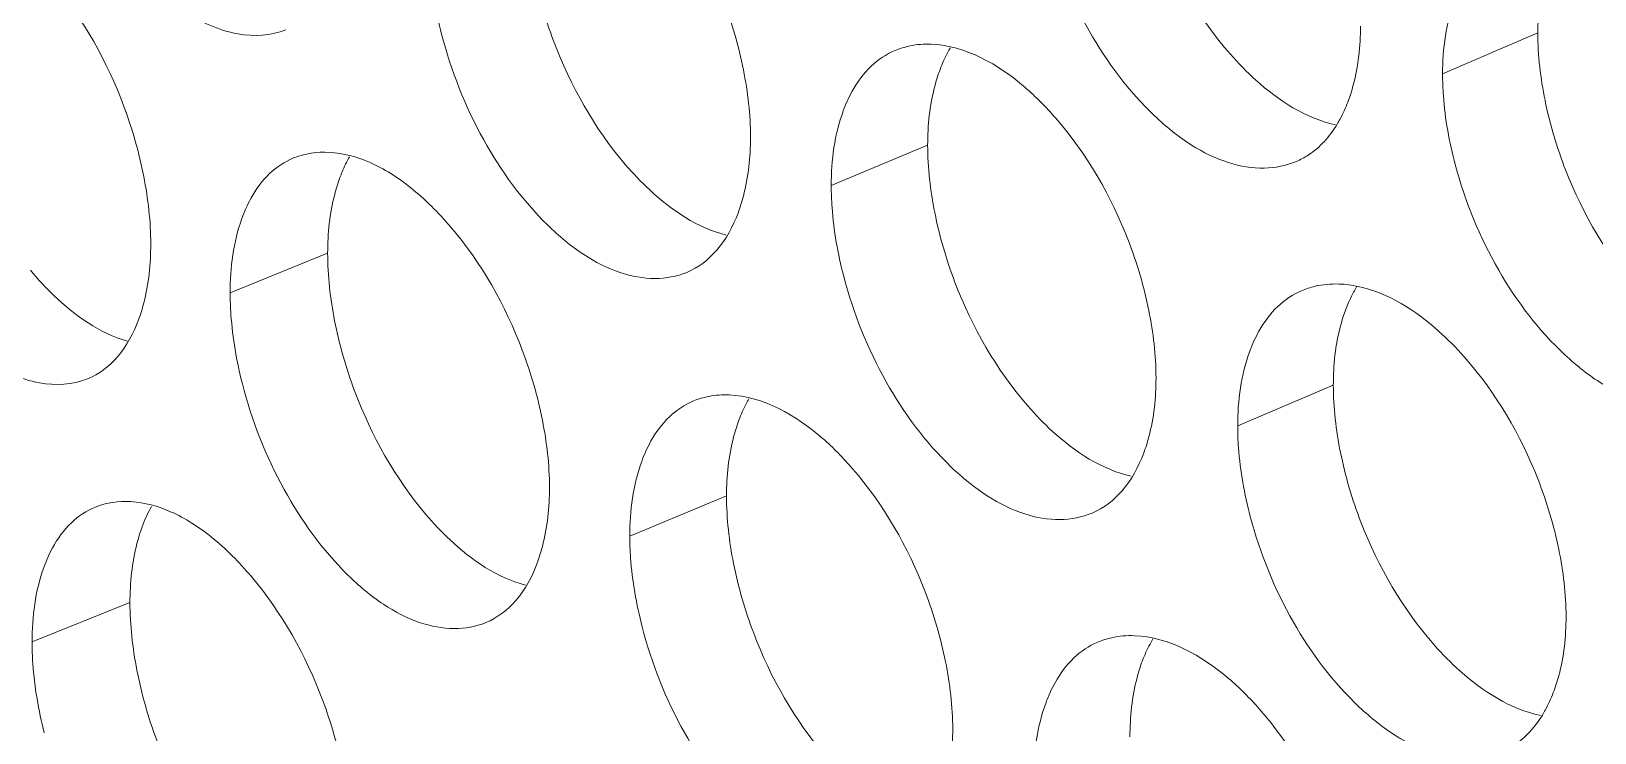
# Model space of a CAD drawing. Header units: millimetres. Extents: x 1177 to 4147, y 93 to 2194.
# Drawn here: x 2542.44 to 2555.49, y 803.63 to 809.49 of the extents above; entities that cross this region are included whole.
import ezdxf

# ---------------------------------------------------------------- set-up
doc = ezdxf.new("R2010")
doc.units = ezdxf.units.MM
doc.header["$LTSCALE"] = 0.1
doc.layers.get('0').update_dxf_attribs({"lineweight": 13})
doc.layers.add('标注', color=251, linetype='Continuous', lineweight=9)

# ---------------------------------------------------------------- blocks, each defined once
blk = doc.blocks.new('02')
at = {"layer": '标注'}
for p, q in [((4419.156, 747.669), (4418.02, 747.179)), ((4411.878, 746.328), (4410.728, 745.847)), ((4404.721, 745.039), (4403.558, 744.566)), ((4416.717, 743.466), (4415.576, 742.979)), ((4409.479, 742.143), (4408.324, 741.664)), ((4402.363, 740.87), (4401.195, 740.4)), ((4402.363, 740.87), (4401.195, 740.4))]:
    blk.add_line(p, q, dxfattribs=at)
for centre, radius, start, end in [((4411.856, 746.58), 0.952, 101.531, 112.7006), ((4416.719, 743.702), 0.968, 103.1675, 113.1121), ((4414.281, 739.513), 0.96, 102.3564, 112.9065)]:
    blk.add_arc(centre, radius, start, end, dxfattribs=at)
for points, knots in [([(4401.34, 750.566), (4401.396, 750.347), (4401.535, 749.915), (4401.862, 749.21), (4402.332, 748.515), (4402.943, 747.928), (4403.596, 747.612), (4404.046, 747.635), (4404.224, 747.707)], [0, 0, 0, 0, 0.152387, 0.304947, 0.522872, 0.714293, 0.870269, 1, 1, 1, 1]), ([(4414.291, 750.519), (4414.291, 750.25), (4414.357, 749.69), (4414.675, 748.607), (4415.114, 747.843), (4415.489, 747.415)], [0, 0, 0, 0, 0.239131, 0.495711, 1, 1, 1, 1]), ([(4409.765, 746.423), (4409.765, 746.693), (4409.699, 747.253), (4409.384, 748.337), (4408.949, 749.103), (4408.578, 749.534)], [0, 0, 0, 0, 0.239132, 0.495807, 1, 1, 1, 1]), ([(4407.093, 749.213), (4407.093, 748.943), (4407.158, 748.384), (4407.471, 747.299), (4407.902, 746.532), (4408.271, 746.1)], [0, 0, 0, 0, 0.239345, 0.496163, 1, 1, 1, 1]), ([(4413.295, 748.953), (4413.409, 748.514), (4413.742, 747.689), (4414.389, 746.82), (4414.994, 746.327), (4415.442, 746.106), (4415.879, 746.03), (4416.156, 746.084), (4416.276, 746.135)], [0, 0, 0, 0, 0.301654, 0.585147, 0.709328, 0.817996, 0.913192, 1, 1, 1, 1]), ([(4405.934, 748.737), (4405.934, 748.65), (4405.948, 748.286), (4406.012, 747.923), (4406.081, 747.654)], [0, 0, 0, 0, 0.237945, 1, 1, 1, 1]), ([(4419.308, 748.575), (4419.282, 748.509), (4419.189, 748.216), (4419.156, 747.905), (4419.156, 747.669)], [0, 0, 0, 0, 0.230606, 1, 1, 1, 1]), ([(4402.611, 745.149), (4402.611, 745.418), (4402.546, 745.979), (4402.236, 747.064), (4401.81, 747.833), (4401.444, 748.268)], [0, 0, 0, 0, 0.239348, 0.496261, 1, 1, 1, 1]), ([(4418.275, 748.309), (4418.233, 748.233), (4418.072, 747.878), (4418.02, 747.481), (4418.02, 747.179)], [0, 0, 0, 0, 0.224262, 1, 1, 1, 1]), ([(4416.89, 746.843), (4416.915, 746.909), (4417.008, 747.202), (4417.041, 747.512), (4417.041, 747.749)], [0, 0, 0, 0, 0.230542, 1, 1, 1, 1]), ([(4419.156, 747.669), (4419.156, 747.399), (4419.223, 746.84), (4419.545, 745.757), (4419.99, 744.995), (4420.367, 744.57)], [0, 0, 0, 0, 0.23899, 0.49541, 1, 1, 1, 1]), ([(4406.081, 747.654), (4406.194, 747.216), (4406.519, 746.392), (4407.152, 745.52), (4407.745, 745.021), (4408.183, 744.795), (4408.613, 744.713), (4408.886, 744.762), (4409.004, 744.811)], [0, 0, 0, 0, 0.303115, 0.587343, 0.711479, 0.819744, 0.914178, 1, 1, 1, 1]), ([(4413.402, 746.656), (4413.289, 746.785), (4412.887, 747.197), (4412.33, 747.518), (4411.921, 747.534)], [0, 0, 0, 0, 0.295157, 1, 1, 1, 1]), ([(4412.149, 747.491), (4412.137, 747.472), (4412.091, 747.389), (4412.052, 747.301), (4412.027, 747.234)], [0, 0, 0, 0, 0.242084, 1, 1, 1, 1]), ([(4411.489, 747.459), (4411.384, 747.415), (4411.181, 747.279), (4411.039, 747.083), (4410.979, 746.975)], [0, 0, 0, 0, 0.479105, 1, 1, 1, 1]), ([(4415.489, 747.415), (4415.584, 747.306), (4415.935, 746.944), (4416.387, 746.65), (4416.741, 746.573)], [0, 0, 0, 0, 0.285359, 1, 1, 1, 1]), ([(4412.027, 747.234), (4412.002, 747.168), (4411.91, 746.875), (4411.878, 746.565), (4411.878, 746.328)], [0, 0, 0, 0, 0.230164, 1, 1, 1, 1]), ([(4418.02, 747.179), (4418.02, 747.092), (4418.034, 746.728), (4418.1, 746.366), (4418.171, 746.098)], [0, 0, 0, 0, 0.238083, 1, 1, 1, 1]), ([(4410.979, 746.975), (4410.937, 746.899), (4410.779, 746.544), (4410.728, 746.148), (4410.728, 745.847)], [0, 0, 0, 0, 0.223573, 1, 1, 1, 1]), ([(4416.762, 746.578), (4416.774, 746.599), (4416.823, 746.684), (4416.863, 746.774), (4416.89, 746.843)], [0, 0, 0, 0, 0.242095, 1, 1, 1, 1]), ([(4414.602, 743.551), (4414.602, 743.821), (4414.535, 744.38), (4414.216, 745.464), (4413.776, 746.227), (4413.402, 746.656)], [0, 0, 0, 0, 0.238989, 0.495505, 1, 1, 1, 1]), ([(4416.276, 746.135), (4416.325, 746.156), (4416.522, 746.26), (4416.675, 746.434), (4416.762, 746.578)], [0, 0, 0, 0, 0.240168, 1, 1, 1, 1]), ([(4398.991, 746.405), (4399.046, 746.186), (4399.183, 745.755), (4399.508, 745.049), (4399.975, 744.354), (4400.581, 743.766), (4401.229, 743.447), (4401.678, 743.467), (4401.855, 743.539)], [0, 0, 0, 0, 0.152652, 0.305439, 0.523584, 0.715027, 0.870754, 1, 1, 1, 1]), ([(4409.616, 745.519), (4409.641, 745.585), (4409.733, 745.878), (4409.765, 746.187), (4409.765, 746.423)], [0, 0, 0, 0, 0.2301, 1, 1, 1, 1]), ([(4404.314, 746.176), (4404.209, 746.133), (4404.005, 745.997), (4403.864, 745.8), (4403.804, 745.691)], [0, 0, 0, 0, 0.477633, 1, 1, 1, 1]), ([(4406.187, 745.356), (4406.042, 745.525), (4405.748, 745.821), (4405.257, 746.138), (4404.765, 746.274), (4404.448, 746.231), (4404.314, 746.176)], [0, 0, 0, 0, 0.307488, 0.573733, 0.799889, 1, 1, 1, 1]), ([(4404.982, 746.19), (4404.948, 746.132), (4404.909, 746.05), (4404.876, 745.966), (4404.868, 745.944)], [0, 0, 0, 0, 0.741798, 1, 1, 1, 1]), ([(4411.878, 746.328), (4411.878, 746.059), (4411.944, 745.499), (4412.26, 744.415), (4412.697, 743.65), (4413.069, 743.221)], [0, 0, 0, 0, 0.239203, 0.495862, 1, 1, 1, 1]), ([(4408.271, 746.1), (4408.363, 745.993), (4408.701, 745.636), (4409.133, 745.341), (4409.476, 745.256)], [0, 0, 0, 0, 0.285343, 1, 1, 1, 1]), ([(4418.171, 746.098), (4418.287, 745.658), (4418.626, 744.832), (4419.282, 743.966), (4419.895, 743.476), (4420.348, 743.259), (4420.791, 743.187), (4421.07, 743.243), (4421.191, 743.296)], [0, 0, 0, 0, 0.30069, 0.583702, 0.707914, 0.81685, 0.912547, 1, 1, 1, 1]), ([(4404.868, 745.944), (4404.843, 745.878), (4404.753, 745.584), (4404.721, 745.275), (4404.721, 745.039)], [0, 0, 0, 0, 0.229724, 1, 1, 1, 1]), ([(4410.728, 745.847), (4410.728, 745.76), (4410.742, 745.395), (4410.807, 745.034), (4410.877, 744.765)], [0, 0, 0, 0, 0.238, 1, 1, 1, 1]), ([(4403.804, 745.691), (4403.763, 745.615), (4403.607, 745.26), (4403.558, 744.866), (4403.558, 744.566)], [0, 0, 0, 0, 0.222904, 1, 1, 1, 1]), ([(4409.004, 744.811), (4409.142, 744.868), (4409.405, 745.071), (4409.557, 745.36), (4409.616, 745.519)], [0, 0, 0, 0, 0.467218, 1, 1, 1, 1]), ([(4407.367, 742.243), (4407.367, 742.512), (4407.301, 743.072), (4406.988, 744.157), (4406.555, 744.924), (4406.187, 745.356)], [0, 0, 0, 0, 0.239204, 0.495958, 1, 1, 1, 1]), ([(4402.465, 744.245), (4402.49, 744.311), (4402.58, 744.604), (4402.611, 744.913), (4402.611, 745.149)], [0, 0, 0, 0, 0.22966, 1, 1, 1, 1]), ([(4404.721, 745.039), (4404.721, 744.769), (4404.786, 744.209), (4405.096, 743.124), (4405.525, 742.356), (4405.893, 741.923)], [0, 0, 0, 0, 0.239417, 0.496314, 1, 1, 1, 1]), ([(4401.176, 744.836), (4401.264, 744.731), (4401.588, 744.378), (4402.002, 744.084), (4402.333, 743.99)], [0, 0, 0, 0, 0.285256, 1, 1, 1, 1]), ([(4410.877, 744.765), (4410.991, 744.326), (4411.321, 743.501), (4411.963, 742.631), (4412.564, 742.136), (4413.009, 741.914), (4413.444, 741.835), (4413.719, 741.887), (4413.839, 741.938)], [0, 0, 0, 0, 0.302139, 0.585875, 0.710041, 0.818575, 0.913518, 1, 1, 1, 1]), ([(4403.558, 744.566), (4403.558, 744.479), (4403.572, 744.114), (4403.635, 743.752), (4403.704, 743.482)], [0, 0, 0, 0, 0.237919, 1, 1, 1, 1]), ([(4416.339, 744.592), (4416.234, 744.548), (4416.032, 744.411), (4415.89, 744.216), (4415.83, 744.109)], [0, 0, 0, 0, 0.480026, 1, 1, 1, 1]), ([(4416.994, 744.637), (4416.982, 744.616), (4416.934, 744.531), (4416.894, 744.442), (4416.867, 744.373)], [0, 0, 0, 0, 0.242079, 1, 1, 1, 1]), ([(4418.279, 743.801), (4418.183, 743.91), (4417.827, 744.272), (4417.372, 744.566), (4417.015, 744.642)], [0, 0, 0, 0, 0.285173, 1, 1, 1, 1]), ([(4416.867, 744.373), (4416.842, 744.306), (4416.749, 744.013), (4416.717, 743.703), (4416.717, 743.466)], [0, 0, 0, 0, 0.230459, 1, 1, 1, 1]), ([(4401.855, 743.539), (4401.992, 743.594), (4402.256, 743.797), (4402.406, 744.086), (4402.465, 744.245)], [0, 0, 0, 0, 0.465305, 1, 1, 1, 1]), ([(4415.83, 744.109), (4415.787, 744.033), (4415.627, 743.677), (4415.576, 743.281), (4415.576, 742.979)], [0, 0, 0, 0, 0.22403, 1, 1, 1, 1]), ([(4419.493, 740.702), (4419.493, 740.971), (4419.425, 741.531), (4419.102, 742.613), (4418.657, 743.375), (4418.279, 743.801)], [0, 0, 0, 0, 0.238846, 0.495203, 1, 1, 1, 1]), ([(4403.704, 743.482), (4403.816, 743.044), (4404.139, 742.22), (4404.767, 741.348), (4405.356, 740.847), (4405.791, 740.62), (4406.218, 740.535), (4406.49, 740.583), (4406.608, 740.631)], [0, 0, 0, 0, 0.303606, 0.588083, 0.712204, 0.820335, 0.914512, 1, 1, 1, 1]), ([(4414.452, 742.646), (4414.477, 742.712), (4414.57, 743.005), (4414.602, 743.315), (4414.602, 743.551)], [0, 0, 0, 0, 0.230395, 1, 1, 1, 1]), ([(4416.717, 743.466), (4416.717, 743.197), (4416.783, 742.637), (4417.103, 741.554), (4417.545, 740.791), (4417.921, 740.364)], [0, 0, 0, 0, 0.23906, 0.495561, 1, 1, 1, 1]), ([(4409.084, 743.276), (4408.978, 743.232), (4408.775, 743.096), (4408.634, 742.9), (4408.574, 742.791)], [0, 0, 0, 0, 0.478627, 1, 1, 1, 1]), ([(4410.983, 742.467), (4410.871, 742.597), (4410.472, 743.008), (4409.918, 743.332), (4409.51, 743.348)], [0, 0, 0, 0, 0.295598, 1, 1, 1, 1]), ([(4409.746, 743.302), (4409.735, 743.283), (4409.69, 743.201), (4409.652, 743.115), (4409.627, 743.048)], [0, 0, 0, 0, 0.242093, 1, 1, 1, 1]), ([(4413.069, 743.221), (4413.163, 743.113), (4413.51, 742.752), (4413.955, 742.458), (4414.306, 742.378)], [0, 0, 0, 0, 0.285361, 1, 1, 1, 1]), ([(4409.627, 743.048), (4409.602, 742.982), (4409.511, 742.689), (4409.479, 742.379), (4409.479, 742.143)], [0, 0, 0, 0, 0.230017, 1, 1, 1, 1]), ([(4415.576, 742.979), (4415.576, 742.893), (4415.59, 742.528), (4415.656, 742.166), (4415.726, 741.898)], [0, 0, 0, 0, 0.238055, 1, 1, 1, 1]), ([(4408.574, 742.791), (4408.532, 742.716), (4408.375, 742.36), (4408.324, 741.965), (4408.324, 741.664)], [0, 0, 0, 0, 0.223347, 1, 1, 1, 1]), ([(4413.839, 741.938), (4413.976, 741.996), (4414.239, 742.199), (4414.392, 742.487), (4414.452, 742.646)], [0, 0, 0, 0, 0.468447, 1, 1, 1, 1]), ([(4412.177, 739.359), (4412.177, 739.629), (4412.11, 740.189), (4411.793, 741.273), (4411.355, 742.037), (4410.983, 742.467)], [0, 0, 0, 0, 0.23906, 0.495656, 1, 1, 1, 1]), ([(4403.809, 741.184), (4403.666, 741.353), (4403.374, 741.649), (4402.886, 741.967), (4402.398, 742.105), (4402.083, 742.063), (4401.95, 742.009)], [0, 0, 0, 0, 0.307992, 0.574392, 0.80034, 1, 1, 1, 1]), ([(4403.809, 741.184), (4403.666, 741.353), (4403.374, 741.649), (4402.886, 741.967), (4402.398, 742.105), (4402.083, 742.063), (4401.95, 742.009)], [0, 0, 0, 0, 0.307992, 0.574392, 0.80034, 1, 1, 1, 1]), ([(4407.219, 741.339), (4407.244, 741.405), (4407.335, 741.697), (4407.367, 742.007), (4407.367, 742.243)], [0, 0, 0, 0, 0.229953, 1, 1, 1, 1]), ([(4409.479, 742.143), (4409.479, 741.873), (4409.544, 741.313), (4409.858, 740.229), (4410.293, 739.463), (4410.664, 739.033)], [0, 0, 0, 0, 0.239274, 0.496012, 1, 1, 1, 1]), ([(4401.95, 742.009), (4401.844, 741.967), (4401.64, 741.831), (4401.499, 741.634), (4401.44, 741.524)], [0, 0, 0, 0, 0.477116, 1, 1, 1, 1]), ([(4401.95, 742.009), (4401.844, 741.967), (4401.64, 741.831), (4401.499, 741.634), (4401.44, 741.524)], [0, 0, 0, 0, 0.477116, 1, 1, 1, 1]), ([(4405.893, 741.923), (4405.983, 741.817), (4406.316, 741.461), (4406.742, 741.166), (4407.081, 741.078)], [0, 0, 0, 0, 0.285322, 1, 1, 1, 1]), ([(4415.726, 741.898), (4415.842, 741.459), (4416.177, 740.632), (4416.829, 739.765), (4417.438, 739.273), (4417.888, 739.055), (4418.328, 738.98), (4418.606, 739.036), (4418.727, 739.088)], [0, 0, 0, 0, 0.301171, 0.584422, 0.708619, 0.817421, 0.912868, 1, 1, 1, 1]), ([(4402.508, 741.775), (4402.484, 741.709), (4402.394, 741.416), (4402.363, 741.106), (4402.363, 740.87)], [0, 0, 0, 0, 0.229578, 1, 1, 1, 1]), ([(4402.508, 741.775), (4402.484, 741.709), (4402.394, 741.416), (4402.363, 741.106), (4402.363, 740.87)], [0, 0, 0, 0, 0.229578, 1, 1, 1, 1]), ([(4401.44, 741.524), (4401.399, 741.449), (4401.244, 741.094), (4401.195, 740.7), (4401.195, 740.4)], [0, 0, 0, 0, 0.222686, 1, 1, 1, 1]), ([(4401.44, 741.524), (4401.399, 741.449), (4401.244, 741.094), (4401.195, 740.7), (4401.195, 740.4)], [0, 0, 0, 0, 0.222686, 1, 1, 1, 1]), ([(4408.324, 741.664), (4408.324, 741.577), (4408.339, 741.213), (4408.403, 740.851), (4408.472, 740.582)], [0, 0, 0, 0, 0.237972, 1, 1, 1, 1]), ([(4406.608, 740.631), (4406.745, 740.688), (4407.009, 740.891), (4407.16, 741.179), (4407.219, 741.339)], [0, 0, 0, 0, 0.46659, 1, 1, 1, 1]), ([(4404.982, 738.068), (4404.982, 738.338), (4404.917, 738.898), (4404.605, 739.983), (4404.176, 740.75), (4403.809, 741.184)], [0, 0, 0, 0, 0.239276, 0.49611, 1, 1, 1, 1]), ([(4404.982, 738.068), (4404.982, 738.338), (4404.917, 738.898), (4404.605, 739.983), (4404.176, 740.75), (4403.809, 741.184)], [0, 0, 0, 0, 0.239276, 0.49611, 1, 1, 1, 1]), ([(4402.363, 740.87), (4402.363, 740.601), (4402.427, 740.04), (4402.736, 738.955), (4403.162, 738.186), (4403.527, 737.752)], [0, 0, 0, 0, 0.239489, 0.496465, 1, 1, 1, 1]), ([(4402.363, 740.87), (4402.363, 740.601), (4402.427, 740.04), (4402.736, 738.955), (4403.162, 738.186), (4403.527, 737.752)], [0, 0, 0, 0, 0.239489, 0.496465, 1, 1, 1, 1]), ([(4408.472, 740.582), (4408.585, 740.143), (4408.913, 739.318), (4409.551, 738.448), (4410.148, 737.951), (4410.589, 737.727), (4411.022, 737.646), (4411.296, 737.697), (4411.415, 737.747)], [0, 0, 0, 0, 0.302626, 0.586607, 0.710758, 0.819158, 0.913847, 1, 1, 1, 1]), ([(4419.341, 739.796), (4419.366, 739.862), (4419.46, 740.155), (4419.493, 740.465), (4419.493, 740.702)], [0, 0, 0, 0, 0.23069, 1, 1, 1, 1]), ([(4401.195, 740.4), (4401.195, 740.313), (4401.209, 739.948), (4401.272, 739.586), (4401.34, 739.316)], [0, 0, 0, 0, 0.237892, 1, 1, 1, 1]), ([(4401.195, 740.4), (4401.195, 740.313), (4401.209, 739.948), (4401.272, 739.586), (4401.34, 739.316)], [0, 0, 0, 0, 0.237892, 1, 1, 1, 1]), ([(4413.907, 740.398), (4413.802, 740.353), (4413.6, 740.217), (4413.458, 740.022), (4413.398, 739.914)], [0, 0, 0, 0, 0.479572, 1, 1, 1, 1]), ([(4415.834, 739.601), (4415.72, 739.73), (4415.315, 740.141), (4414.756, 740.46), (4414.345, 740.475)], [0, 0, 0, 0, 0.29472, 1, 1, 1, 1]), ([(4414.565, 740.436), (4414.553, 740.416), (4414.506, 740.332), (4414.466, 740.244), (4414.44, 740.175)], [0, 0, 0, 0, 0.242079, 1, 1, 1, 1]), ([(4417.921, 740.364), (4418.018, 740.255), (4418.373, 739.891), (4418.831, 739.598), (4419.189, 739.523)], [0, 0, 0, 0, 0.28535, 1, 1, 1, 1]), ([(4414.44, 740.175), (4414.415, 740.109), (4414.323, 739.816), (4414.291, 739.506), (4414.291, 739.269)], [0, 0, 0, 0, 0.230311, 1, 1, 1, 1]), ([(4413.398, 739.914), (4413.356, 739.838), (4413.196, 739.483), (4413.145, 739.086), (4413.145, 738.785)], [0, 0, 0, 0, 0.2238, 1, 1, 1, 1]), ([(4419.211, 739.528), (4419.223, 739.548), (4419.273, 739.635), (4419.314, 739.725), (4419.341, 739.796)], [0, 0, 0, 0, 0.242099, 1, 1, 1, 1]), ([(4417.041, 736.499), (4417.041, 736.768), (4416.974, 737.327), (4416.653, 738.411), (4416.21, 739.173), (4415.834, 739.601)], [0, 0, 0, 0, 0.238918, 0.495354, 1, 1, 1, 1]), ([(4418.727, 739.088), (4418.776, 739.109), (4418.971, 739.213), (4419.124, 739.385), (4419.211, 739.528)], [0, 0, 0, 0, 0.240491, 1, 1, 1, 1]), ([(4412.027, 738.454), (4412.052, 738.52), (4412.145, 738.813), (4412.177, 739.123), (4412.177, 739.359)], [0, 0, 0, 0, 0.230247, 1, 1, 1, 1])]:
    blk.add_open_spline(points, degree=3, knots=knots, dxfattribs=at)
for points in [[(4411.921, 747.534), (4411.836, 747.537), (4411.749, 747.531), (4411.666, 747.514)], [(4416.782, 744.672), (4416.687, 744.675), (4416.591, 744.666), (4416.499, 744.645)], [(4417.015, 744.642), (4416.939, 744.659), (4416.86, 744.669), (4416.782, 744.672)], [(4409.27, 743.331), (4409.206, 743.319), (4409.143, 743.301), (4409.084, 743.276)], [(4409.51, 743.348), (4409.43, 743.351), (4409.349, 743.346), (4409.27, 743.331)], [(4402.62, 742.018), (4402.576, 741.94), (4402.539, 741.858), (4402.508, 741.775)], [(4402.62, 742.018), (4402.576, 741.94), (4402.539, 741.858), (4402.508, 741.775)], [(4414.345, 740.475), (4414.255, 740.478), (4414.163, 740.471), (4414.075, 740.451)]]:
    blk.add_open_spline(points, degree=3, dxfattribs=at)

msp = doc.modelspace()

# ---------------------------------------------------------------- block references
at = {"xscale": 0.7, "yscale": 0.7, "zscale": 0.7}
msp.add_blockref('02', (-538.391, 286.112), dxfattribs=at)

doc.saveas('drawing.dxf')
